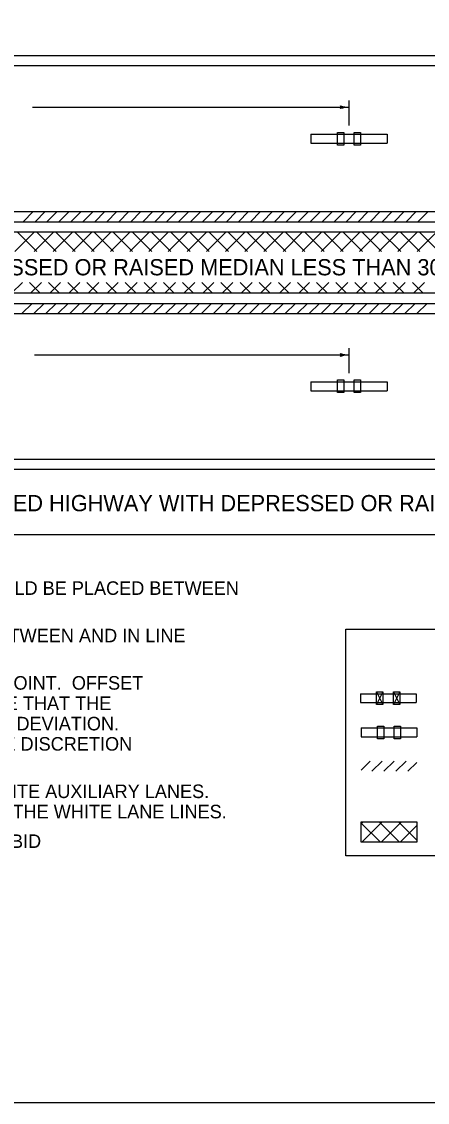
# Model space of a CAD drawing. Extents: x 0 to 41.3, y -0.9 to 20.8.
# Drawn here: x 19.38 to 24.51, y -0.91 to 12.74 of the extents above; entities that cross this region are included whole.
import ezdxf

# ---------------------------------------------------------------- set-up
doc = ezdxf.new("R2010")
doc.units = 0
doc.layers.add('KYTC_Logo', color=7, linetype='Continuous')
doc.layers.add('KYTC_Std_Dwg', color=7, linetype='Continuous')

msp = doc.modelspace()

# ---------------------------------------------------------------- linework, layer by layer
at = {"layer": 'KYTC_Logo'}
msp.add_lwpolyline([(5.556, -0.911), (41.306, -0.911), (41.306, 20.783), (5.556, 20.783)], close=True, dxfattribs=at)
at = {"layer": 'KYTC_Std_Dwg'}
for p, q in [((23.516, 11.425), (23.516, 11.741)), ((19.516, 11.656), (23.516, 11.656)), ((23.035, 11.315), (23.997, 11.315)), ((23.035, 11.315), (23.035, 11.203)), ((23.035, 11.203), (23.997, 11.203)), ((23.997, 11.315), (23.997, 11.203)), ((19.398, 10.211), (19.526, 10.34)), ((19.549, 10.211), (19.677, 10.34)), ((19.7, 10.211), (19.829, 10.34)), ((19.851, 10.211), (19.98, 10.34)), ((20.003, 10.211), (20.131, 10.34)), ((20.154, 10.211), (20.282, 10.34)), ((20.305, 10.211), (20.433, 10.34)), ((20.456, 10.211), (20.584, 10.34)), ((20.607, 10.211), (20.736, 10.34)), ((20.759, 10.211), (20.887, 10.34)), ((20.91, 10.211), (21.038, 10.34)), ((21.061, 10.211), (21.189, 10.34)), ((21.212, 10.211), (21.34, 10.34)), ((21.363, 10.211), (21.492, 10.34)), ((21.514, 10.211), (21.643, 10.34)), ((21.666, 10.211), (21.794, 10.34)), ((21.817, 10.211), (21.945, 10.34)), ((21.968, 10.211), (22.096, 10.34)), ((22.119, 10.211), (22.247, 10.34)), ((22.27, 10.211), (22.399, 10.34)), ((22.422, 10.211), (22.55, 10.34)), ((22.573, 10.211), (22.701, 10.34)), ((22.724, 10.211), (22.852, 10.34)), ((22.875, 10.211), (23.003, 10.34)), ((23.026, 10.211), (23.155, 10.34)), ((23.177, 10.211), (23.306, 10.34)), ((23.329, 10.211), (23.457, 10.34)), ((23.48, 10.211), (23.608, 10.34)), ((23.631, 10.211), (23.759, 10.34)), ((23.782, 10.211), (23.91, 10.34)), ((23.933, 10.211), (24.062, 10.34)), ((24.085, 10.211), (24.213, 10.34)), ((24.236, 10.211), (24.364, 10.34)), ((24.387, 10.211), (24.515, 10.34)), ((11.435, 10.083), (34.523, 10.083)), ((19.295, 9.834), (19.544, 10.083)), ((19.573, 9.834), (19.324, 10.083)), ((19.537, 9.834), (19.786, 10.083)), ((19.815, 9.834), (19.566, 10.083)), ((19.779, 9.834), (20.028, 10.083)), ((20.056, 9.834), (19.808, 10.083)), ((20.021, 9.834), (20.27, 10.083)), ((20.298, 9.834), (20.049, 10.083)), ((20.263, 9.834), (20.511, 10.083)), ((20.54, 9.834), (20.291, 10.083)), ((20.504, 9.834), (20.753, 10.083)), ((20.782, 9.834), (20.533, 10.083)), ((20.746, 9.834), (20.995, 10.083)), ((21.024, 9.834), (20.775, 10.083)), ((20.988, 9.834), (21.237, 10.083)), ((21.266, 9.834), (21.017, 10.083)), ((21.23, 9.834), (21.479, 10.083)), ((21.508, 9.834), (21.259, 10.083)), ((21.472, 9.834), (21.721, 10.083)), ((21.75, 9.834), (21.501, 10.083)), ((21.714, 9.834), (21.963, 10.083)), ((21.992, 9.834), (21.743, 10.083)), ((21.956, 9.834), (22.205, 10.083)), ((22.234, 9.834), (21.985, 10.083)), ((22.198, 9.834), (22.447, 10.083)), ((22.475, 9.834), (22.227, 10.083)), ((22.44, 9.834), (22.688, 10.083)), ((22.717, 9.834), (22.468, 10.083)), ((22.682, 9.834), (22.93, 10.083)), ((22.959, 9.834), (22.71, 10.083)), ((22.923, 9.834), (23.172, 10.083)), ((23.201, 9.834), (22.952, 10.083)), ((23.165, 9.834), (23.414, 10.083)), ((23.443, 9.834), (23.194, 10.083)), ((23.407, 9.834), (23.656, 10.083)), ((23.685, 9.834), (23.436, 10.083)), ((23.649, 9.834), (23.898, 10.083)), ((23.927, 9.834), (23.678, 10.083)), ((23.891, 9.834), (24.14, 10.083)), ((24.169, 9.834), (23.92, 10.083)), ((24.133, 9.834), (24.382, 10.083)), ((24.411, 9.834), (24.162, 10.083)), ((24.375, 9.834), (24.624, 10.083)), ((24.652, 9.834), (24.404, 10.083)), ((19.252, 9.308), (19.389, 9.444)), ((19.615, 9.308), (19.479, 9.444)), ((19.494, 9.308), (19.631, 9.444)), ((19.857, 9.308), (19.721, 9.444)), ((19.736, 9.308), (19.873, 9.444)), ((20.099, 9.308), (19.963, 9.444)), ((19.978, 9.308), (20.115, 9.444)), ((20.341, 9.308), (20.204, 9.444)), ((20.22, 9.308), (20.356, 9.444)), ((20.583, 9.308), (20.446, 9.444)), ((20.462, 9.308), (20.598, 9.444)), ((20.825, 9.308), (20.688, 9.444)), ((20.704, 9.308), (20.84, 9.444)), ((21.067, 9.308), (20.93, 9.444)), ((20.946, 9.308), (21.082, 9.444)), ((21.309, 9.308), (21.172, 9.444)), ((21.187, 9.308), (21.324, 9.444)), ((21.551, 9.308), (21.414, 9.444)), ((21.429, 9.308), (21.566, 9.444)), ((21.792, 9.308), (21.656, 9.444)), ((21.671, 9.308), (21.808, 9.444)), ((22.034, 9.308), (21.898, 9.444)), ((21.913, 9.308), (22.05, 9.444)), ((22.276, 9.308), (22.14, 9.444)), ((22.155, 9.308), (22.292, 9.444)), ((22.518, 9.308), (22.381, 9.444)), ((22.397, 9.308), (22.534, 9.444)), ((22.76, 9.308), (22.623, 9.444)), ((22.639, 9.308), (22.775, 9.444)), ((23.002, 9.308), (22.865, 9.444)), ((22.881, 9.308), (23.017, 9.444)), ((23.244, 9.308), (23.107, 9.444)), ((23.123, 9.308), (23.259, 9.444)), ((23.486, 9.308), (23.349, 9.444)), ((23.365, 9.308), (23.501, 9.444)), ((23.728, 9.308), (23.591, 9.444)), ((23.606, 9.308), (23.743, 9.444)), ((23.969, 9.308), (23.833, 9.444)), ((23.848, 9.308), (23.985, 9.444)), ((24.211, 9.308), (24.075, 9.444)), ((24.09, 9.308), (24.227, 9.444)), ((24.453, 9.308), (24.317, 9.444)), ((24.332, 9.308), (24.469, 9.444)), ((34.523, 9.308), (11.435, 9.308)), ((19.384, 9.051), (19.513, 9.179)), ((19.535, 9.051), (19.664, 9.179)), ((19.687, 9.051), (19.815, 9.179)), ((19.838, 9.051), (19.966, 9.179)), ((19.989, 9.051), (20.117, 9.179)), ((20.14, 9.051), (20.268, 9.179)), ((20.291, 9.051), (20.42, 9.179)), ((20.443, 9.051), (20.571, 9.179)), ((20.594, 9.051), (20.722, 9.179)), ((20.745, 9.051), (20.873, 9.179)), ((20.896, 9.051), (21.024, 9.179)), ((21.047, 9.051), (21.176, 9.179)), ((21.198, 9.051), (21.327, 9.179)), ((21.35, 9.051), (21.478, 9.179)), ((21.501, 9.051), (21.629, 9.179)), ((21.652, 9.051), (21.78, 9.179)), ((21.803, 9.051), (21.931, 9.179)), ((21.954, 9.051), (22.083, 9.179)), ((22.106, 9.051), (22.234, 9.179)), ((22.257, 9.051), (22.385, 9.179)), ((22.408, 9.051), (22.536, 9.179)), ((22.559, 9.051), (22.687, 9.179)), ((22.71, 9.051), (22.839, 9.179)), ((22.861, 9.051), (22.99, 9.179)), ((23.013, 9.051), (23.141, 9.179)), ((23.164, 9.051), (23.292, 9.179)), ((23.315, 9.051), (23.443, 9.179)), ((23.466, 9.051), (23.594, 9.179)), ((23.617, 9.051), (23.746, 9.179)), ((23.769, 9.051), (23.897, 9.179)), ((23.92, 9.051), (24.048, 9.179)), ((24.071, 9.051), (24.199, 9.179)), ((24.222, 9.051), (24.35, 9.179)), ((24.373, 9.051), (24.502, 9.179)), ((23.516, 8.297), (23.516, 8.614)), ((19.543, 8.528), (23.516, 8.528)), ((23.035, 8.188), (23.997, 8.188)), ((23.035, 8.188), (23.035, 8.076)), ((23.035, 8.076), (23.997, 8.076)), ((23.997, 8.188), (23.997, 8.076)), ((10.815, 6.261), (35.19, 6.261)), ((23.476, 5.063), (31.122, 5.063)), ((23.476, 2.203), (23.476, 5.063)), ((23.661, 4.25), (24.363, 4.25)), ((23.661, 4.25), (23.661, 4.138)), ((23.865, 4.275), (23.945, 4.114)), ((23.945, 4.275), (23.865, 4.114)), ((24.079, 4.275), (24.159, 4.114)), ((24.159, 4.275), (24.079, 4.114)), ((24.363, 4.25), (24.363, 4.138)), ((23.661, 4.138), (24.363, 4.138)), ((23.67, 3.818), (24.372, 3.818)), ((23.67, 3.818), (23.67, 3.706)), ((23.67, 3.706), (24.372, 3.706)), ((24.372, 3.818), (24.372, 3.706)), ((23.67, 3.285), (23.783, 3.399)), ((23.806, 3.27), (23.934, 3.399)), ((23.957, 3.27), (24.086, 3.399)), ((24.108, 3.27), (24.237, 3.399)), ((24.26, 3.27), (24.372, 3.382)), ((23.694, 2.631), (23.671, 2.608)), ((23.913, 2.375), (23.671, 2.617)), ((23.935, 2.631), (23.679, 2.375)), ((24.155, 2.375), (23.898, 2.631)), ((24.177, 2.631), (23.921, 2.375)), ((24.372, 2.4), (24.14, 2.631)), ((24.372, 2.584), (24.163, 2.375)), ((23.671, 2.375), (23.671, 2.375)), ((31.122, 2.203), (23.476, 2.203))]:
    msp.add_line(p, q, dxfattribs=at)
for points in [[(34.527, 12.307), (11.435, 12.307)], [(34.527, 12.178), (11.435, 12.178)], [(11.435, 10.34), (34.527, 10.34)], [(11.435, 10.211), (34.527, 10.211)], [(11.435, 9.179), (34.527, 9.179)], [(11.435, 9.051), (34.527, 9.051)], [(11.435, 7.212), (34.527, 7.212)], [(11.435, 7.084), (34.527, 7.084)]]:
    msp.add_lwpolyline(points, dxfattribs=at)
for points in [[(23.369, 11.339), (23.449, 11.339), (23.449, 11.179), (23.369, 11.179)], [(23.582, 11.339), (23.663, 11.339), (23.663, 11.179), (23.582, 11.179)], [(23.369, 8.212), (23.449, 8.212), (23.449, 8.052), (23.369, 8.052)], [(23.582, 8.212), (23.663, 8.212), (23.663, 8.052), (23.582, 8.052)], [(23.865, 4.275), (23.945, 4.275), (23.945, 4.114), (23.865, 4.114)], [(24.079, 4.275), (24.159, 4.275), (24.159, 4.114), (24.079, 4.114)], [(23.874, 3.842), (23.954, 3.842), (23.954, 3.682), (23.874, 3.682)], [(24.088, 3.842), (24.168, 3.842), (24.168, 3.682), (24.088, 3.682)], [(23.671, 2.631), (24.372, 2.631), (24.372, 2.375), (23.671, 2.375)]]:
    msp.add_lwpolyline(points, close=True, dxfattribs=at)
for centre, radius, start, end in [((23.389, 11.656), 0.0267, 318.7746, 40.8913), ((23.516, 11.99), 0.334, 251.3472, 269.9939), ((23.516, 11.322), 0.334, 90, 108.6688), ((23.516, 11.322), 0.334, 89.9878, 90), ((23.389, 8.528), 0.0267, 318.7746, 40.8913), ((23.516, 8.862), 0.334, 251.3472, 269.9939), ((23.516, 8.194), 0.334, 90, 108.6688), ((23.516, 8.194), 0.334, 89.9878, 90)]:
    msp.add_arc(centre, radius, start, end, dxfattribs=at)

# ---------------------------------------------------------------- texts
for s, height, p in [("DEPRESSED OR RAISED MEDIAN LESS THAN 30' IN WIDTH", 0.20526, (18.279, 9.533)), ("ARRANGEMENT ''B'' (DIVIDED HIGHWAY WITH DEPRESSED OR RAISED MEDIAN LESS THAN 30' IN WIDTH)", 0.20526, (15.765, 6.554)), ('MARKERS INSTALLED WITH DOUBLE YELLOW CENTERLINES SHOULD BE PLACED BETWEEN ', 0.17105, (11.791, 5.498)), ('MARKERS INSTALLED ALONG LANE LINES SHOULD BE PLACED BETWEEN AND IN LINE ', 0.17105, (11.791, 4.899)), ('MARKERS SHALL NOT BE INSTALLED ON TOP OF THE PAVEMENT JOINT.  OFFSET', 0.17105, (11.791, 4.301)), ('MARKERS A MINIMUM OF 2" FROM THE PAVEMENT JOINT.  ENSURE THAT THE', 0.17105, (11.791, 4.044)), ('FINISHED LINE OF MARKERS IS STRAIGHT WITH MINIMAL LATERAL DEVIATION.', 0.17105, (11.791, 3.787)), ('MARKERS MAY BE ELIMINATED OR PLACEMENT ADJUSTED AT THE DISCRETION', 0.17105, (11.791, 3.531)), ("MARKERS SHALL BE INSTALLED AT 40' SPACING ALONG SOLID WHITE AUXILIARY LANES.", 0.17105, (11.791, 2.932)), ('MARKER COLOR SHALL MATCH THE MARKERS INSTALLED ALONG THE WHITE LANE LINES.', 0.17105, (11.791, 2.676)), ('     UNIT TO BID', 0.17105, (17.949, 2.302))]:
    msp.add_text(s, height=height, dxfattribs=at).set_placement(p)

doc.saveas('drawing.dxf')
